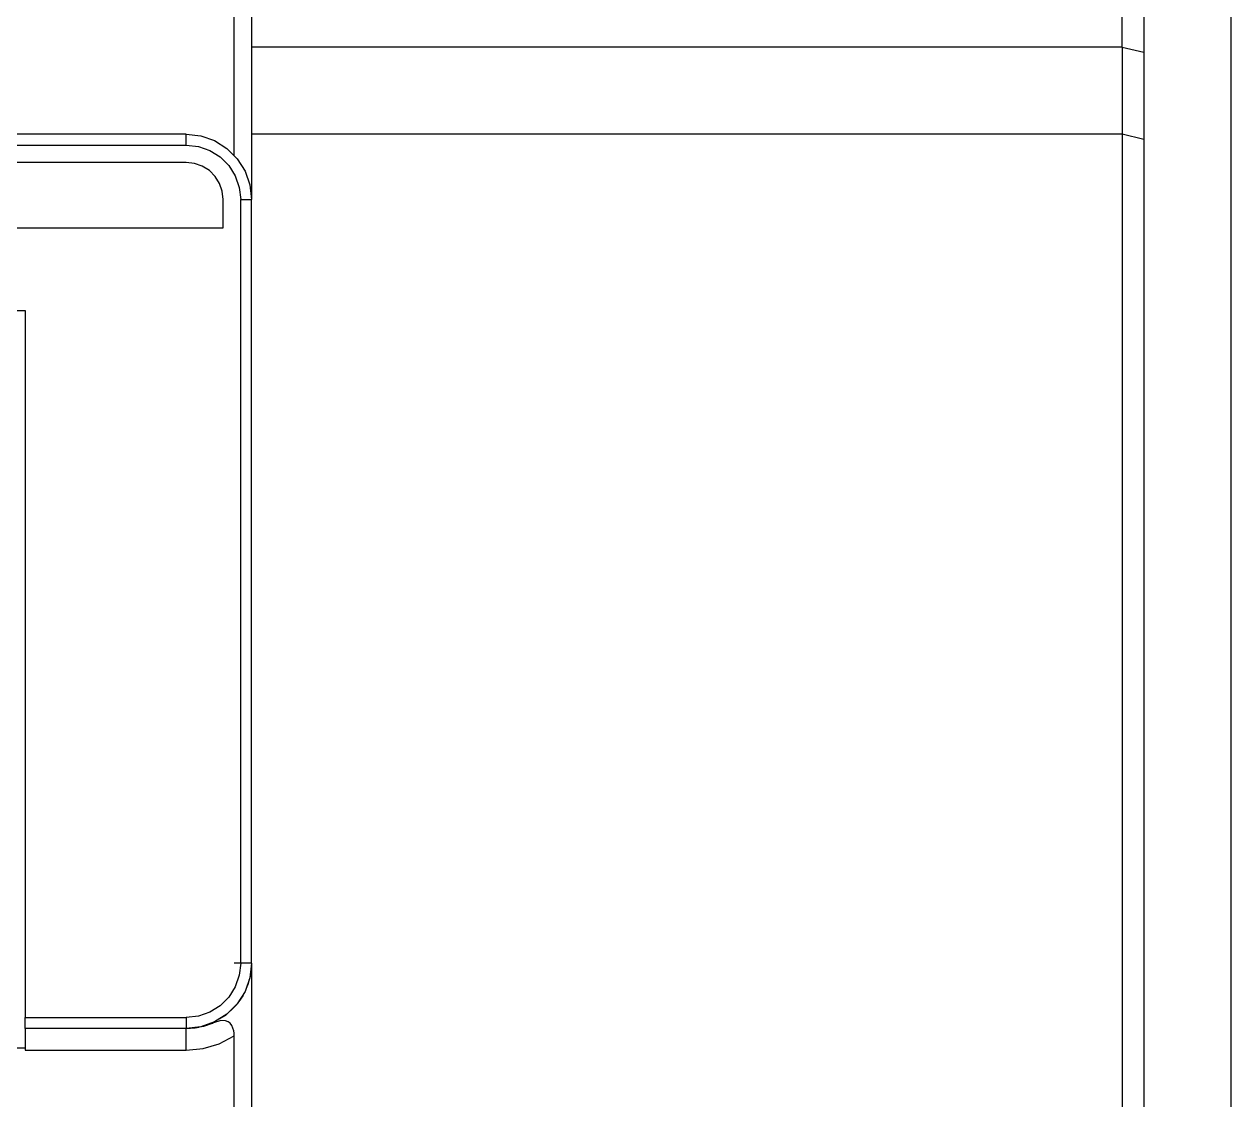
# Model space of a CAD drawing. Header units: millimetres. Extents: x 0 to 156, y 0 to 155.
# Drawn here: x 100.5 to 156, y 56.1 to 105.6 of the extents above; entities that cross this region are included whole.
import ezdxf

# ---------------------------------------------------------------- set-up
doc = ezdxf.new("R2010")
doc.units = ezdxf.units.MM

# ---------------------------------------------------------------- blocks, each defined once
blk = doc.blocks.new('CHINT_70dbcf6fe7c4519691b3c42ff544d895_FACE_0')
at = {"color": 141, "linetype": 'Continuous', "true_color": 0x40d9ff}
for p, q in [((151, 104.5), (111, 104.5)), ((151, 104.5), (152, 104.264)), ((151, 104.5), (151, 100.5)), ((152, 104.264), (152, 50.736)), ((152, 104.264), (152, 100.264)), ((151, 100.5), (111, 100.5)), ((151, 100.5), (151, 54.5)), ((152, 100.264), (151, 100.5)), ((152, 100.264), (152, 54.736)), ((111, 62.4), (111, 97.5)), ((110.5, 62.4), (110.2, 62.4)), ((109, 59.579), (109, 59.592)), ((109.2, 59.65), (109.249, 59.679))]:
    blk.add_line(p, q, dxfattribs=at)
for points in [[(152, 120.5), (152.546, 120.464), (153.046, 120.362), (153.798, 120.073), (154.495, 119.626), (154.953, 119.2), (155.351, 118.687), (155.645, 118.147), (155.821, 117.681), (155.949, 117.144), (156, 116.5), (156, 38.5), (155.957, 37.908), (155.848, 37.409), (155.614, 36.786), (155.364, 36.334), (154.893, 35.737), (154.307, 35.232), (153.62, 34.843), (152.866, 34.593), (152, 34.5)], [(110.2, 99.516), (110.2, 116.5), (111, 116.5), (111, 97.5)], [(151, 104.5), (151, 116.5), (152, 116.5), (152, 104.264)], [(108, 100.5), (48, 100.5), (48, 100), (108, 100), (108, 100.5)], [(108, 100.5), (108.668, 100.425), (109.302, 100.203), (109.87, 99.845), (110.345, 99.37), (110.703, 98.802), (110.925, 98.168), (111, 97.5)], [(108, 100), (108.556, 99.937), (109.085, 99.752), (109.559, 99.455), (109.955, 99.059), (110.252, 98.585), (110.437, 98.056), (110.5, 97.5)], [(63.5, 93.2), (67.075, 96.2), (109.7, 96.2), (109.7, 97.5), (109.657, 97.878), (109.532, 98.238), (109.329, 98.56), (109.06, 98.829), (108.738, 99.032), (108.378, 99.157), (108, 99.2), (48, 99.2), (47.622, 99.157), (47.262, 99.032), (46.94, 98.829), (46.671, 98.56), (46.468, 98.238), (46.343, 97.878), (46.3, 97.5), (46.3, 93.2), (63.5, 93.2)], [(111, 62.4), (110.5, 62.4), (110.5, 97.5), (111, 97.5)], [(55.4, 59.9), (55.4, 92.4), (100.6, 92.4), (100.6, 59.9)], [(111, 62.4), (110.925, 61.732), (110.703, 61.098), (110.345, 60.53), (109.87, 60.055), (109.302, 59.697), (108.668, 59.475), (108, 59.4)], [(110.5, 62.4), (110.437, 61.844), (110.252, 61.315), (109.955, 60.841), (109.559, 60.445), (109.085, 60.148), (108.556, 59.963), (108, 59.9)], [(111, 62.4), (111, 38.5), (110.2, 38.5), (110.2, 59.059)], [(111, 62.4), (110.954, 61.87), (110.93, 61.777)], [(110.897, 61.652), (110.834, 61.417), (110.75, 61.233)], [(110.649, 61.013), (110.598, 60.9), (110.411, 60.635)], [(110.32, 60.504), (110.285, 60.455), (110.027, 60.211)], [(100.6, 59.4), (100.6, 59.9), (108, 59.9), (108, 59.4), (100.6, 59.4)], [(109.842, 60.036), (109.798, 59.995), (109.532, 59.842)], [(100.6, 59.4), (100.6, 59.37), (100.6, 59.282), (100.6, 59.141), (100.6, 58.956), (100.6, 58.738), (100.6, 58.5)], [(108, 59.4), (108.41, 59.428), (108.598, 59.467)], [(108, 58.4), (108, 58.623), (108, 58.834), (108, 59.023), (108, 59.182), (108, 59.301), (108, 59.375), (108, 59.4)], [(108.715, 59.492), (108.813, 59.512), (109.2, 59.65)], [(110.2, 59.059), (110.195, 59.178), (110.18, 59.288), (110.145, 59.417), (110.089, 59.54), (110.015, 59.636), (109.924, 59.706), (109.798, 59.755), (109.594, 59.763), (109.2, 59.65)], [(108, 58.4), (108.772, 58.475), (109.514, 58.698), (110.2, 59.059)], [(100.6, 58.5), (91.1, 58.5), (91.1, 57.5), (88.9, 57.5), (88.9, 58.5), (81.1, 58.5), (81.1, 57.5), (74.9, 57.5), (74.9, 58.5), (67.1, 58.5), (67.1, 57.5), (64.9, 57.5), (64.9, 58.5), (55.4, 58.5)], [(100.6, 58.5), (100.6, 58.4), (108, 58.4)]]:
    blk.add_lwpolyline(points, dxfattribs=at)
blk = doc.blocks.new('CHINT_70dbcf6fe7c4519691b3c42ff544d895')
at = {"color": 141, "true_color": 0x40d9ff}
blk.add_blockref('CHINT_70dbcf6fe7c4519691b3c42ff544d895_FACE_0', (0, 0), dxfattribs=at)

msp = doc.modelspace()

# ---------------------------------------------------------------- block references
at = {"color": 141, "true_color": 0x40d9ff}
msp.add_blockref('CHINT_70dbcf6fe7c4519691b3c42ff544d895', (0, 0), dxfattribs=at)

doc.saveas('drawing.dxf')
